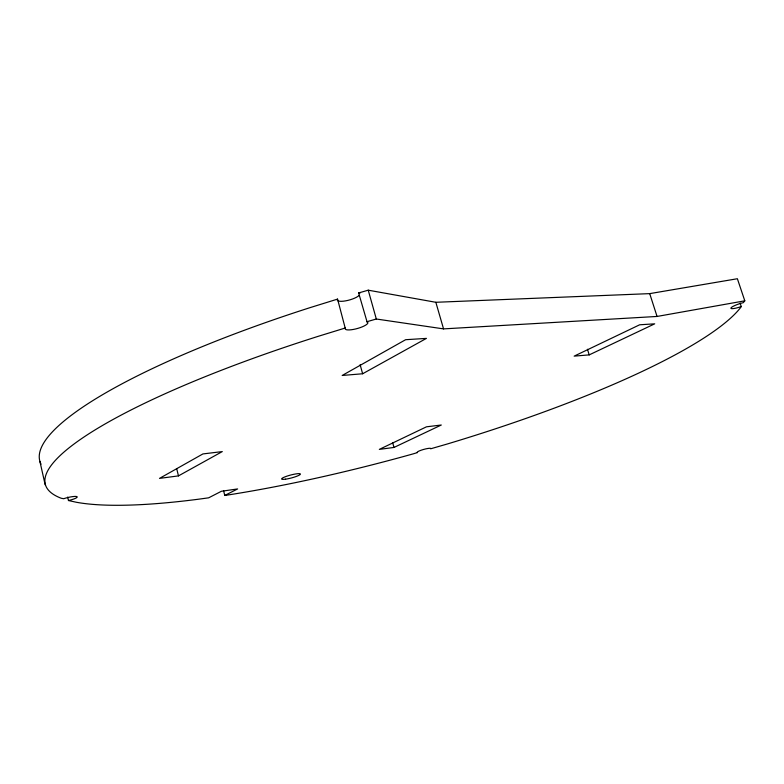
<?xml version="1.0" encoding="UTF-8"?>
<svg xmlns="http://www.w3.org/2000/svg" width="784" height="784" viewBox="0 0 784 784"><rect width="100%" height="100%" fill="white"/><g stroke="black" fill="none" stroke-linecap="round" stroke-linejoin="round"><path stroke-width="1.18" d="M41.033 464.167A363.227 75.764 -15.7 0 1 310.268 307.573L337.571 299.106L345.244 328.261A11.76 2.911 -15.5 0 0 357.965 328.339A11.76 2.911 -15.5 0 0 367.059 321.861L358.641 292.951L368.235 290.188L435.845 302.291L649.711 293.628L737.381 278.732L744.8 300.821L743.33 302.653A9.31 1.627 -18.3 0 0 731.002 307.887A9.31 1.627 -18.3 0 0 740.674 306.769L741.252 306.554L740.106 303.124M741.252 306.554L740.243 308.034A364.472 69.903 -15.7 0 1 447.007 444.077L430.641 448.801A7.046 1.049 -15.7 0 0 423.448 449.487A7.046 1.049 -15.7 0 0 417.578 452.544L413.08 453.897A364.472 69.903 -15.7 0 1 229.839 494.694L224.773 495.459L223.616 490.833M337.571 299.106L337.316 299.449A11.711 3.156 -15.5 0 0 345.656 300.86A11.711 3.156 -15.5 0 0 358.984 295.548M178.468 475.888L222.293 451.584L202.909 453.936L159.505 478.387L178.468 475.888L176.743 468.852M362.629 373.762L426.427 338.384L405.632 339.707L342.177 375.467L362.629 373.762L360.13 364.687M224.773 495.459L237.63 488.932L221.421 491.264L208.662 497.82L199.097 499.134A364.472 69.903 -15.7 0 1 76.342 502.26L68.463 500.525L67.689 497.105M393.98 447.448L441.294 425.016L426.496 426.81L379.338 449.379L393.98 447.448L392.696 442.833M589.205 354.887L654.699 323.831L639.646 324.792L574.153 356.132L589.205 354.887L587.461 349.262M345.509 327.937L318.069 336.365A364.472 69.903 -15.7 0 0 61.27 498.271L63.68 498.722A8.898 1.548 -13.1 0 1 76.754 496.566A8.898 1.548 -13.1 0 1 69.227 500.359L68.463 500.525M366.677 321.783L376.31 319.01L443.548 328.888L657.061 316.452L744.8 300.821M358.641 292.951L359.033 293.04A11.711 3.156 -15.5 0 1 359.778 293.677M649.711 293.628L657.061 316.452M435.845 302.291L443.548 328.888M368.235 290.188L376.31 319.01M39.915 461.453L45.198 484.865M285.552 479.181A9.722 1.509 -14.8 0 0 300.38 474.242A9.722 1.509 -14.8 0 0 287.101 476.094A9.722 1.509 -14.8 0 0 285.552 479.181"/></g></svg>
